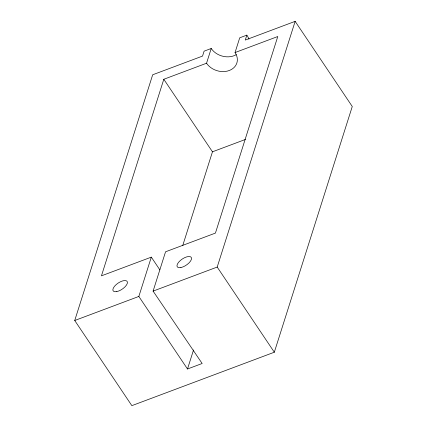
<?xml version="1.0" encoding="UTF-8"?>
<svg xmlns="http://www.w3.org/2000/svg" width="427" height="427" viewBox="0 0 427 427"><rect width="100%" height="100%" fill="white"/><g stroke="black" fill="none" stroke-linecap="round" stroke-linejoin="round"><path stroke-width="0.64" d="M159.858 269.869L151.313 257.134L101.45 275.837L163.808 79.267L206.545 63.239A16.861 13.344 17.6 0 0 229.256 70.508A16.861 13.344 17.6 0 0 235.042 52.548L239.718 37.806L246.838 35.137L245.279 40.053L295.148 21.35L352.27 106.504L274.321 352.222L131.852 405.65L74.73 320.496L152.679 74.778L202.542 56.081L204.101 51.165L211.221 48.491A16.861 13.344 17.6 0 0 236.28 54.645M206.545 63.239L211.221 48.491M235.042 52.548L277.78 36.519L215.427 233.094L165.559 251.791L153.09 291.107L202.152 363.5L187.501 368.992L138.844 296.45L151.313 257.134M182.697 245.653L212.465 151.804L163.808 79.267M274.321 352.222L217.199 267.062L295.148 21.35M187.501 368.992L193.538 349.969M212.465 151.804L245.477 139.426M74.73 320.496L138.844 296.45M153.09 291.107L217.199 267.062M246.838 35.137A25.294 20.01 17.6 0 1 248.968 39.135M180.909 267.537A8.433 3.656 -33.9 0 0 191.542 258.25A8.433 3.656 -33.9 0 0 180.322 260.513A8.433 3.656 -33.9 0 0 180.909 267.537M116.795 291.582A8.433 3.656 -33.9 0 0 127.433 282.29A8.433 3.656 -33.9 0 0 116.213 284.558A8.433 3.656 -33.9 0 0 116.795 291.582"/></g></svg>
